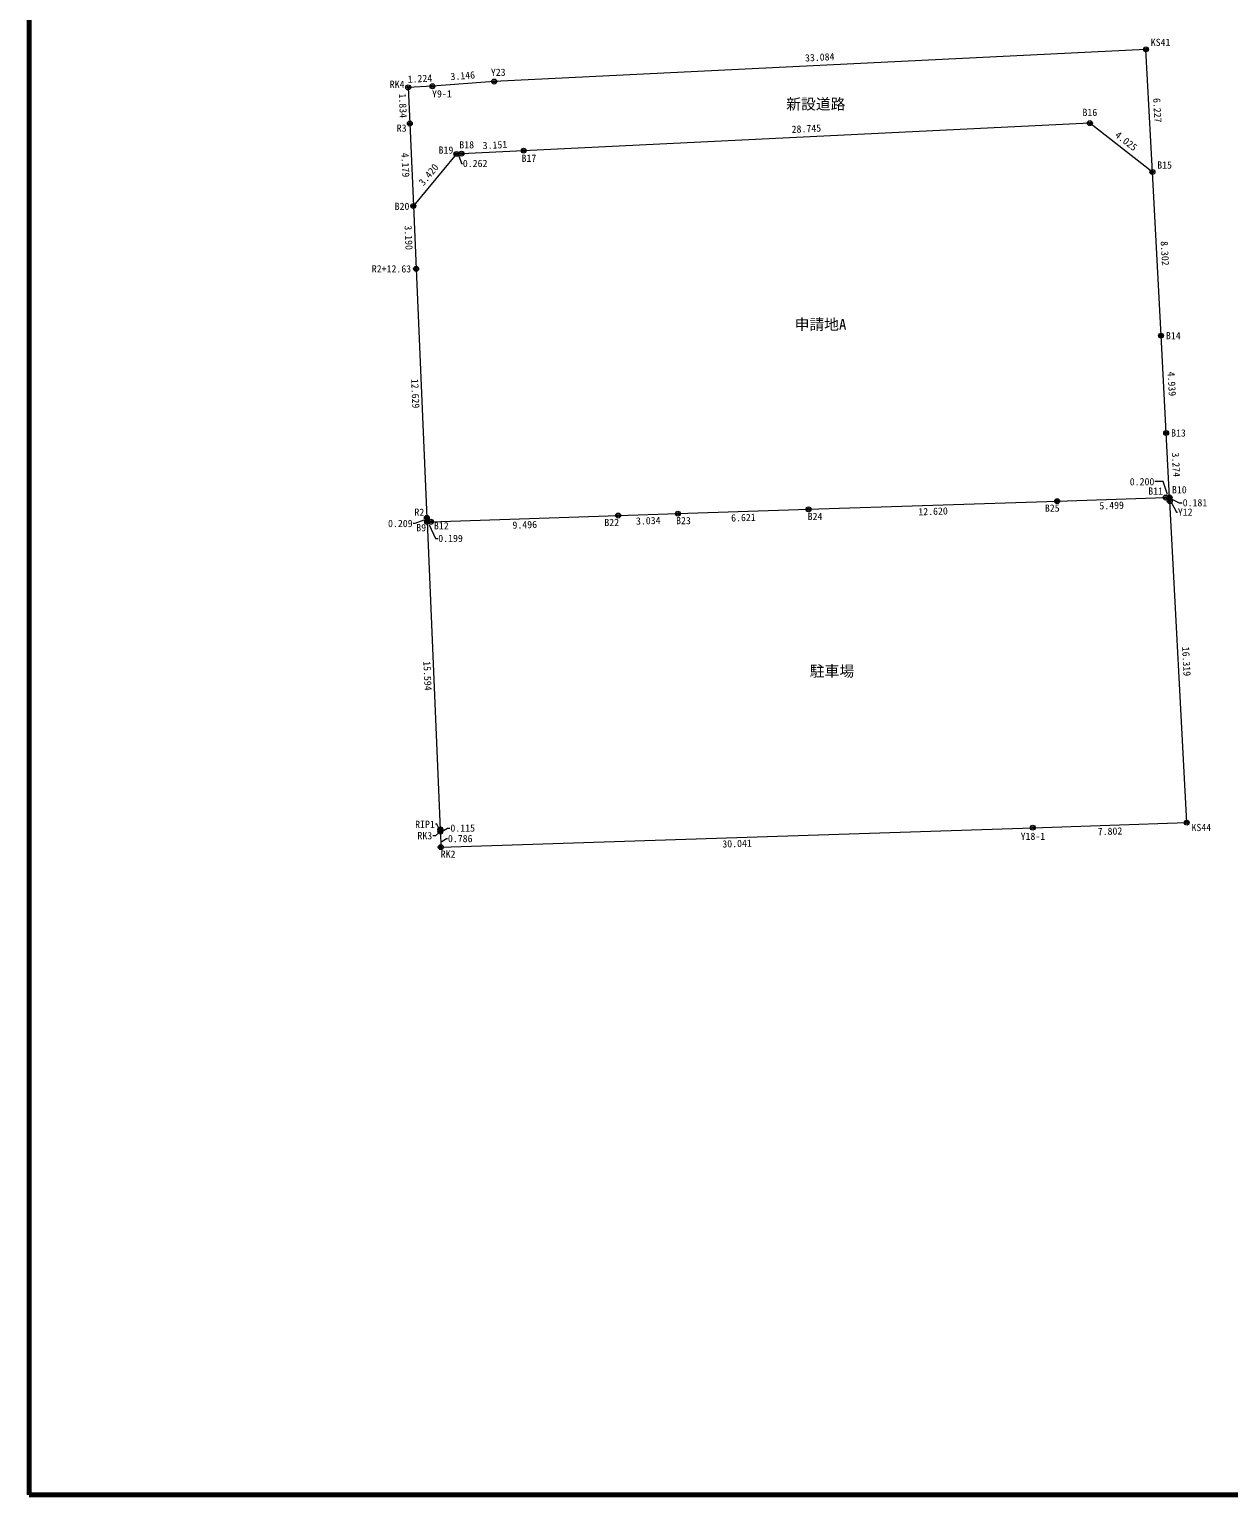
# Model space of a CAD drawing. Units: millimetres, scale not verified. Extents: x 5320 to 205570, y 4826 to 143326.
# Drawn here: x 5320 to 66138, y 4826 to 79092 of the extents above; entities that cross this region are included whole.
import ezdxf
from ezdxf.enums import TextEntityAlignment as Align

# ---------------------------------------------------------------- set-up
doc = ezdxf.new("R2010")
doc.units = ezdxf.units.MM
doc.header["$LTSCALE"] = 250
doc.header["$PDMODE"] = 32
doc.header["$PDSIZE"] = 125
for name, color, linetype, lineweight in [('プロットマーク', 7, 'Continuous', 13), ('図枠', 7, 'Continuous', 13), ('点名', 7, 'Continuous', 13), ('結線', 7, 'Continuous', 13), ('距離', 7, 'Continuous', 13)]:
    doc.layers.add(name, color=color, linetype=linetype, lineweight=lineweight)
doc.layers.add('地番名', color=7, linetype='Continuous')
doc.styles.add('ＭＳ ゴシック', font='')
doc.styles.get('ＭＳ ゴシック').set_extended_font_data('MS Gothic')

msp = doc.modelspace()

# ---------------------------------------------------------------- linework, layer by layer
at = {"layer": 'プロットマーク'}
for centre in [(61941.4, 78075.9), (28897, 76442.7), (24535.4, 76147.6), (25759.4, 76204.7), (24614.7, 74315), (59097.8, 74338.2), (26976.8, 72773.7), (27239.1, 72786.5), (30387, 72939.8), (62269.3, 71857.2), (24795.2, 70139.1), (24932.9, 66951.8), (62706.4, 63567.1), (62966.5, 58634.2), (57442.4, 55178.7), (62938.9, 55359.3), (63138.9, 55364.9), (63148.5, 55183), (25478.4, 54333.6), (25487.4, 54124.1), (25687.1, 54135.1), (35178.2, 54447), (38210.8, 54546.7), (44828.6, 54764.2), (26160.8, 38543.9), (56210, 38629.3), (64007.8, 38885.6), (26163.8, 38428.2), (26184.3, 37642.5)]:
    msp.add_circle(centre, 125, dxfattribs=at)
for p in [(61941.4, 78075.9), (28897, 76442.7), (24535.4, 76147.6), (25759.4, 76204.7), (24614.7, 74315), (59097.8, 74338.2), (26976.8, 72773.7), (27239.1, 72786.5), (30387, 72939.8), (62269.3, 71857.2), (24795.2, 70139.1), (24932.9, 66951.8), (62706.4, 63567.1), (62966.5, 58634.2), (57442.4, 55178.7), (62938.9, 55359.3), (63138.9, 55364.9), (63148.5, 55183), (25478.4, 54333.6), (35178.2, 54447), (38210.8, 54546.7), (44828.6, 54764.2), (25487.4, 54124.1), (25687.1, 54135.1), (56210, 38629.3), (64007.8, 38885.6), (26160.8, 38543.9), (26163.8, 38428.2), (26184.3, 37642.5)]:
    msp.add_point(p, dxfattribs=at)
at = {"layer": '図枠', "lineweight": 70}
msp.add_lwpolyline([(5320.1, 4826.3), (205570.1, 4826.3), (205570.1, 143326.3), (5320.1, 143326.3)], close=True, dxfattribs=at)
at = {"layer": '点名'}
for points in [[(63216.3, 55120.1), (63486.3, 54627.6), (63533.8, 54627.6)], [(26088.4, 38599.8), (25979.3, 38800.6), (25911, 38800.6)], [(26092, 38370.4), (25914, 38225), (25777.5, 38225)]]:
    msp.add_lwpolyline(points, dxfattribs=at)
at = {"layer": '結線'}
for p, q in [((61941.4, 78075.9), (28897, 76442.7)), ((62269.3, 71857.2), (61941.4, 78075.9)), ((25759.4, 76204.7), (24535.4, 76147.6)), ((24535.4, 76147.6), (24614.7, 74315)), ((28897, 76442.7), (25759.4, 76204.7)), ((24614.7, 74315), (24795.2, 70139.1)), ((59097.8, 74338.2), (30387, 72939.8)), ((62269.3, 71857.2), (59097.8, 74338.2)), ((27239.1, 72786.5), (26976.8, 72773.7)), ((30387, 72939.8), (27239.1, 72786.5)), ((26976.8, 72773.7), (24795.2, 70139.1)), ((62706.4, 63567.1), (62269.3, 71857.2)), ((24795.2, 70139.1), (24932.9, 66951.8)), ((24932.9, 66951.8), (25478.4, 54333.6)), ((62966.5, 58634.2), (62706.4, 63567.1)), ((63138.9, 55364.9), (62966.5, 58634.2)), ((44828.6, 54764.2), (57442.4, 55178.7)), ((57442.4, 55178.7), (62938.9, 55359.3)), ((62938.9, 55359.3), (63138.9, 55364.9)), ((63148.5, 55183), (63138.9, 55364.9)), ((64007.8, 38885.6), (63148.5, 55183)), ((25478.4, 54333.6), (25487.4, 54124.1)), ((25687.1, 54135.1), (35178.2, 54447)), ((35178.2, 54447), (38210.8, 54546.7)), ((38210.8, 54546.7), (44828.6, 54764.2)), ((25487.4, 54124.1), (25687.1, 54135.1)), ((25487.4, 54124.1), (26160.8, 38543.9)), ((26184.3, 37642.5), (56210, 38629.3)), ((56210, 38629.3), (64007.8, 38885.6)), ((26160.8, 38543.9), (26163.8, 38428.2)), ((26163.8, 38428.2), (26184.3, 37642.5))]:
    msp.add_line(p, q, dxfattribs=at)
at = {"layer": '距離'}
for points in [[(27108.3, 72673.4), (27232.9, 72293.7), (27278.4, 72293.7)], [(63026.7, 55518.2), (62818, 56167), (62395.2, 56167)], [(63289.5, 55263.5), (63619.8, 55099.3), (63780, 55099.3)], [(25319.4, 54208.2), (24877.3, 54048), (24785.3, 54048)], [(25594.8, 53986.2), (25920.1, 53293), (26031.4, 53293)], [(26231.1, 37931.2), (26471.5, 38079.5), (26521.9, 38079.5)], [(26328.7, 38493.4), (26530.4, 38612), (26649.1, 38612)]]:
    msp.add_lwpolyline(points, dxfattribs=at)

# ---------------------------------------------------------------- texts
at = {"layer": '地番名', "style": 'ＭＳ ゴシック'}
for s, p in [('新設道路', (45201.3, 74863.9)), ('申請地A', (45439.2, 63696.8)), ('駐車場', (46022.2, 46125))]:
    msp.add_text(s, height=549.9, dxfattribs=at).set_placement(p, align=Align.BOTTOM_CENTER)
at = {"layer": '点名', "style": 'ＭＳ ゴシック'}
for s, p in [('KS41', (62183.6, 78137.8)), ('B15', (62511.5, 71919.1))]:
    msp.add_text(s, height=366.6, dxfattribs=at).set_placement(p, align=Align.BOTTOM_LEFT)
for s, p in [('Y23', (29097.3, 76621.5)), ('Y9-1', (26240, 75526.9)), ('B16', (59097.8, 74588.2)), ('B18', (27498.9, 72945.8)), ('B17', (30654, 72264.2))]:
    msp.add_text(s, height=366.6, dxfattribs=at).set_placement(p, align=Align.BOTTOM_CENTER)
for s, p in [('RK4', (24346.6, 76009.2)), ('B19', (26823, 72679.7))]:
    msp.add_text(s, height=366.6, dxfattribs=at).set_placement(p, align=Align.BOTTOM_RIGHT)
for s, p in [('R3', (24451.4, 74083.5)), ('B20', (24594.1, 70121.3)), ('R2+12.63', (24682.9, 66951.8)), ('R2', (25348.5, 54618.4))]:
    msp.add_text(s, height=366.6, dxfattribs=at).set_placement(p, align=Align.MIDDLE_RIGHT)
for s, p in [('B14', (62956.4, 63567.1)), ('B13', (63216.5, 58634.2)), ('Y12', (63558.8, 54627.6)), ('RIP1', (24886, 38800.6)), ('RK3', (25002.5, 38225))]:
    msp.add_text(s, height=366.6, dxfattribs=at).set_placement(p, align=Align.MIDDLE_LEFT)
for s, p in [('B11', (62431.6, 55874.8)), ('B25', (57188.7, 55008.8)), ('B22', (34853.3, 54281.6)), ('B23', (38491.1, 54376.8)), ('B24', (45162.4, 54587.6)), ('B12', (26212.3, 54112.1)), ('Y18-1', (56210, 38379.3))]:
    msp.add_text(s, height=366.6, dxfattribs=at).set_placement(p, align=Align.TOP_CENTER)
for s, p in [('B10', (63261, 55939.4)), ('KS44', (64250.1, 38823.7))]:
    msp.add_text(s, height=366.6, dxfattribs=at).set_placement(p, align=Align.TOP_LEFT)
for s, p in [('B9', (25441, 54017.7)), ('RK2', (26930, 37473.9))]:
    msp.add_text(s, height=366.6, dxfattribs=at).set_placement(p, align=Align.TOP_RIGHT)
at = {"layer": '距離', "style": 'ＭＳ ゴシック'}
for s, rotation, p in [('33.084', 2.83, (45413.1, 77384.1)), ('1.224', 2.672, (25141.6, 76301)), ('3.146', 4.337, (27318.8, 76448.3)), ('6.227', 273.018, (62230.2, 74973.1)), ('28.745', 2.788, (44736.3, 73763.9)), ('4.025', 321.965, (60760.6, 73196.1)), ('3.151', 2.788, (28944.9, 72939.1)), ('3.420', 50.373, (25789.7, 71536.2)), ('8.302', 273.018, (62612.7, 67718.7)), ('4.939', 273.018, (62961.3, 61107.3)), ('3.274', 273.018, (63177.6, 57006.1)), ('16.319', 273.018, (63703, 47040.8))]:
    msp.add_text(s, height=366.6, rotation=rotation, dxfattribs=at).set_placement(p, align=Align.BOTTOM_CENTER)
for s, rotation, p in [('1.834', 272.475, (24450.2, 75225.9)), ('4.179', 272.475, (24580, 72221.6)), ('3.190', 272.475, (24739.2, 68540.1)), ('12.629', 272.475, (25080.8, 60637.3)), ('5.499', 1.882, (60194.8, 55144.1)), ('3.034', 1.882, (36698.6, 54371.9)), ('6.621', 1.882, (41523.8, 54530.5)), ('12.620', 1.882, (51139.6, 54846.5)), ('9.496', 1.882, (30436.8, 54166.1)), ('15.594', 272.475, (25699.2, 46328.6)), ('7.802', 1.882, (60113, 38632.5)), ('30.041', 1.882, (41201.2, 38011))]:
    msp.add_text(s, height=366.6, rotation=rotation, dxfattribs=at).set_placement(p, align=Align.TOP_CENTER)
for s, p in [('0.262', (27303.4, 72293.7)), ('0.200', (61120.2, 56167)), ('0.181', (63805, 55099.3)), ('0.209', (23510.3, 54048)), ('0.199', (26056.4, 53293)), ('0.115', (26674.1, 38612)), ('0.786', (26546.9, 38079.5))]:
    msp.add_text(s, height=366.6, dxfattribs=at).set_placement(p, align=Align.MIDDLE_LEFT)

doc.saveas('drawing.dxf')
